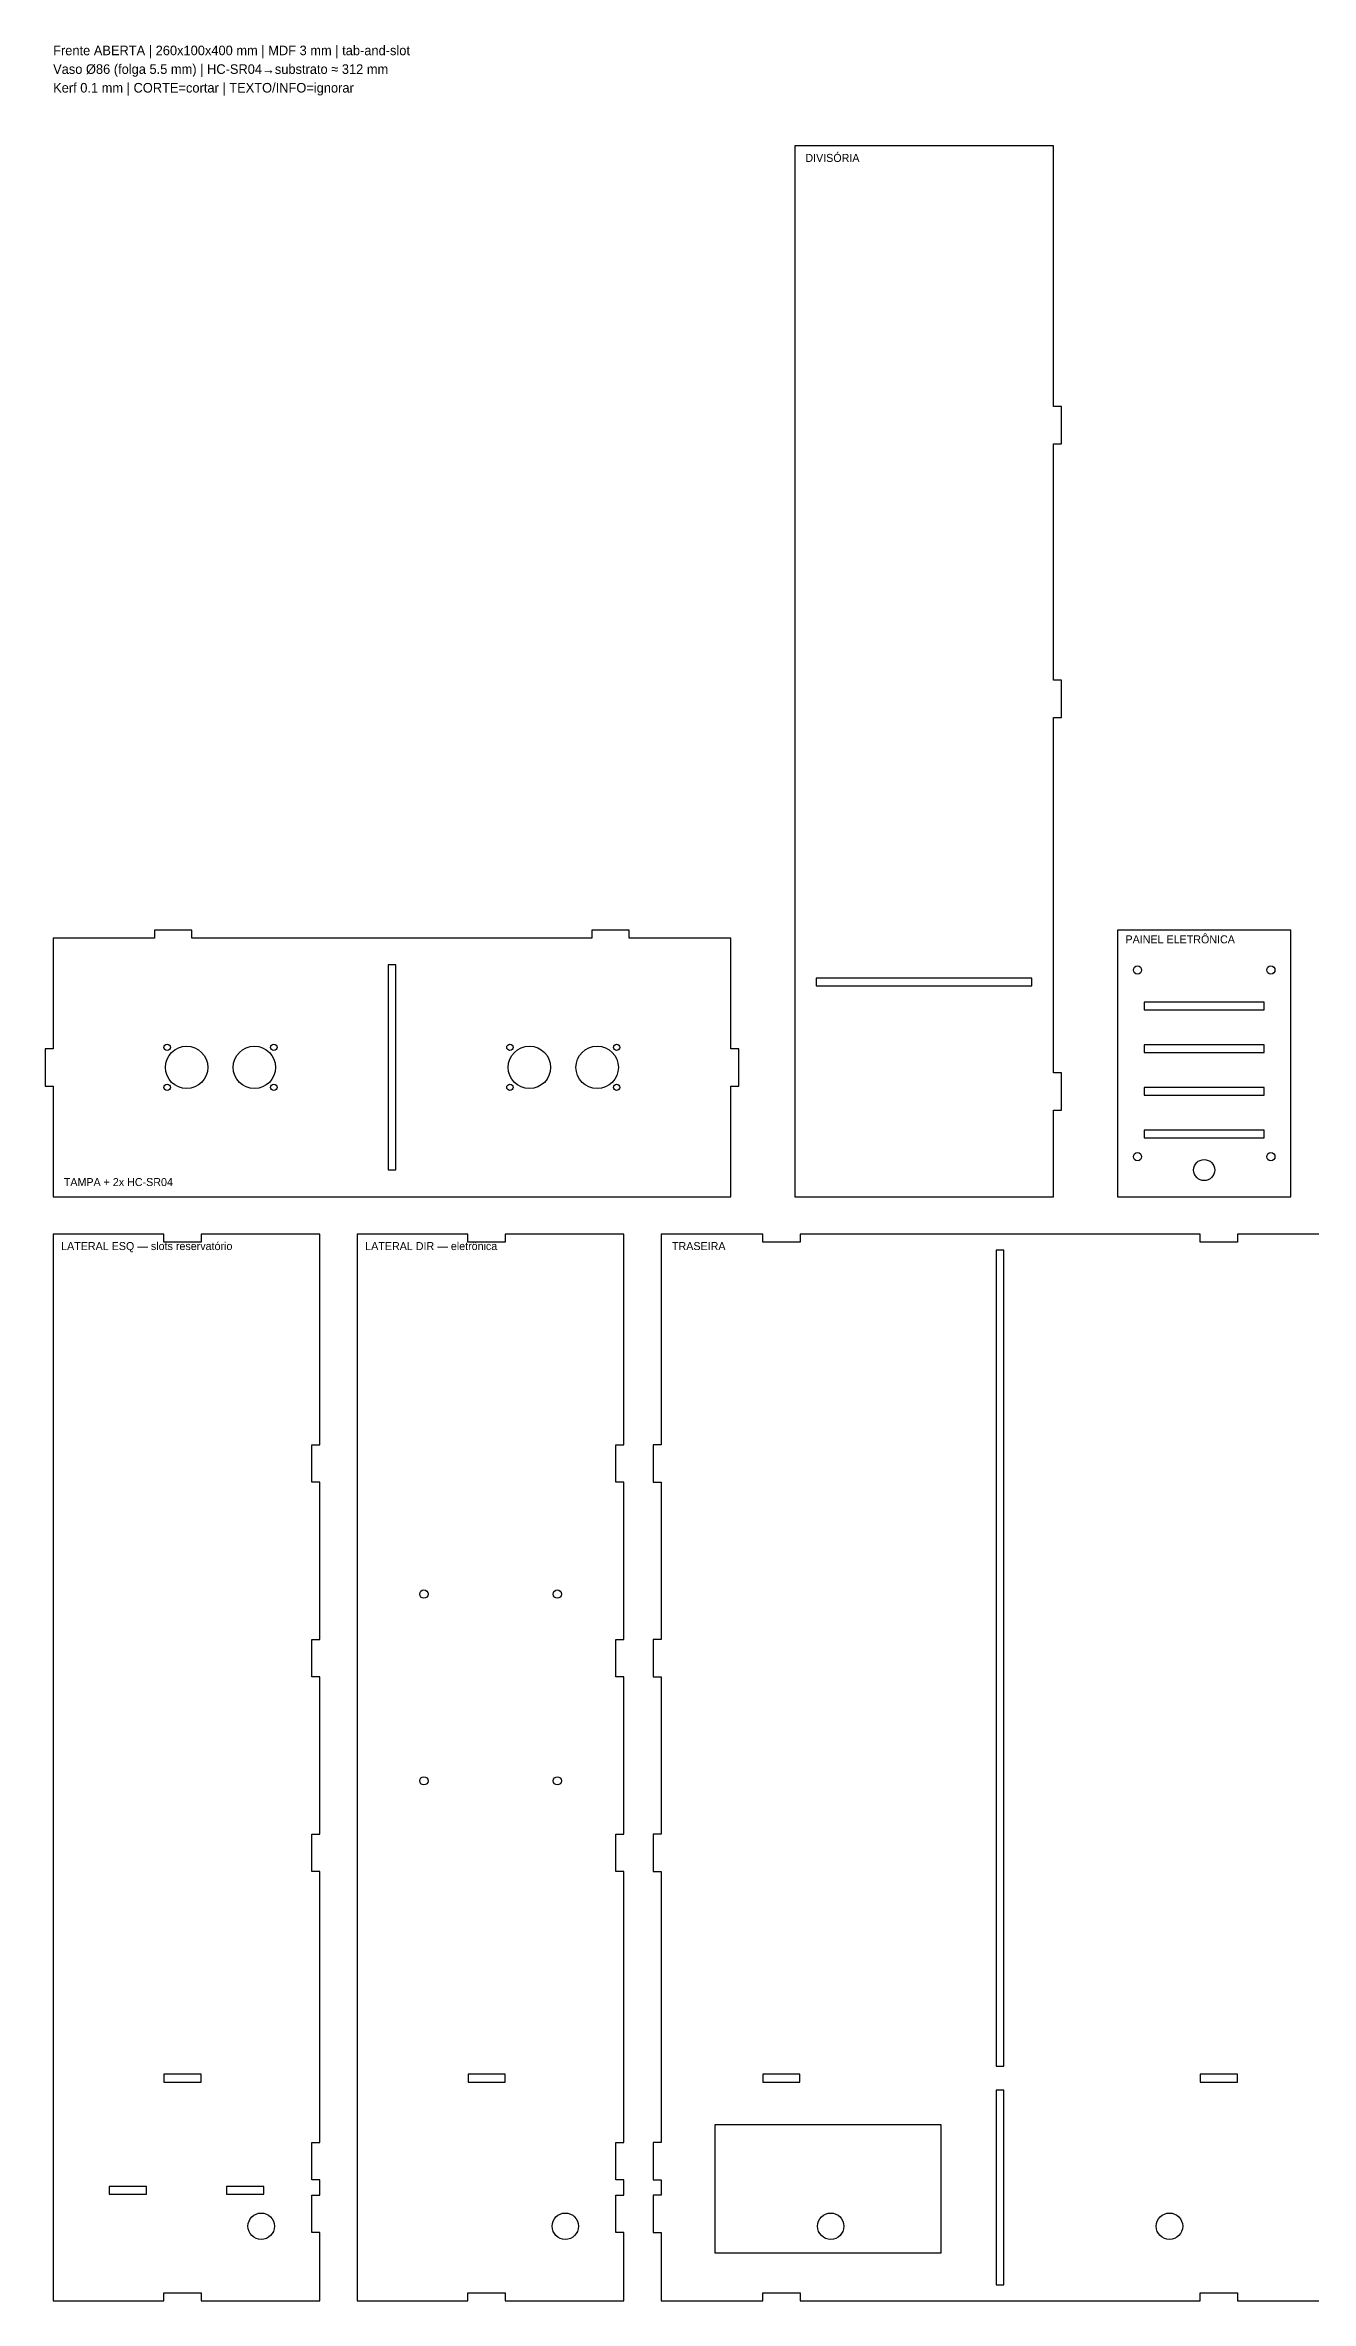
# Model space of a CAD drawing. Header units: millimetres. Extents: x 9 to 1053, y 12 to 858.
# Drawn here: x 9 to 484, y 12 to 858 of the extents above; entities that cross this region are included whole.
import ezdxf

# ---------------------------------------------------------------- set-up
doc = ezdxf.new("R2010")
doc.units = ezdxf.units.MM
for name, color, linetype in [('CORTE', 1, 'Continuous'), ('INFO', 5, 'Continuous'), ('TEXTO', 3, 'Continuous')]:
    doc.layers.add(name, color=color, linetype=linetype)

msp = doc.modelspace()

# ---------------------------------------------------------------- linework, layer by layer
at = {"layer": 'CORTE'}
for points in [[(290, 426), (387, 426), (387, 458.5), (390, 458.5), (390, 472.5), (387, 472.5), (387, 605.67), (390, 605.67), (390, 619.67), (387, 619.67), (387, 708.33), (390, 708.33), (390, 722.33), (387, 722.33), (387, 820), (290, 820), (290, 426)], [(12, 426), (266, 426), (266, 467.5), (269, 467.5), (269, 481.5), (266, 481.5), (266, 523), (228, 523), (228, 526), (214, 526), (214, 523), (64, 523), (64, 526), (50, 526), (50, 523), (12, 523), (12, 481.5), (9, 481.5), (9, 467.5), (12, 467.5), (12, 426)], [(411, 426), (476, 426), (476, 526), (411, 526)], [(137.55, 436.05), (140.45, 436.05), (140.45, 512.95), (137.55, 512.95)], [(298.05, 505.05), (378.95, 505.05), (378.95, 507.95), (298.05, 507.95)], [(421.05, 496.05), (465.95, 496.05), (465.95, 498.95), (421.05, 498.95)], [(421.05, 480.05), (465.95, 480.05), (465.95, 482.95), (421.05, 482.95)], [(421.05, 464.05), (465.95, 464.05), (465.95, 466.95), (421.05, 466.95)], [(421.05, 448.05), (465.95, 448.05), (465.95, 450.95), (421.05, 450.95)], [(12, 12), (53.5, 12), (53.5, 15), (67.5, 15), (67.5, 12), (112, 12), (112, 37.67), (109, 37.67), (109, 51.67), (112, 51.67), (112, 57.33), (109, 57.33), (109, 71.33), (112, 71.33), (112, 173), (109, 173), (109, 187), (112, 187), (112, 246), (109, 246), (109, 260), (112, 260), (112, 319), (109, 319), (109, 333), (112, 333), (112, 412), (67.5, 412), (67.5, 409), (53.5, 409), (53.5, 412), (12, 412), (12, 12)], [(126, 12), (167.5, 12), (167.5, 15), (181.5, 15), (181.5, 12), (226, 12), (226, 37.67), (223, 37.67), (223, 51.67), (226, 51.67), (226, 57.33), (223, 57.33), (223, 71.33), (226, 71.33), (226, 173), (223, 173), (223, 187), (226, 187), (226, 246), (223, 246), (223, 260), (226, 260), (226, 319), (223, 319), (223, 333), (226, 333), (226, 412), (181.5, 412), (181.5, 409), (167.5, 409), (167.5, 412), (126, 412), (126, 12)], [(365.55, 100.05), (368.45, 100.05), (368.45, 405.95), (365.55, 405.95)], [(53.55, 94.05), (67.45, 94.05), (67.45, 96.95), (53.55, 96.95)], [(167.55, 94.05), (181.45, 94.05), (181.45, 96.95), (167.55, 96.95)], [(278.05, 94.05), (291.95, 94.05), (291.95, 96.95), (278.05, 96.95)], [(442.05, 94.05), (455.95, 94.05), (455.95, 96.95), (442.05, 96.95)], [(365.55, 18.05), (368.45, 18.05), (368.45, 90.95), (365.55, 90.95)], [(260.05, 30.05), (344.95, 30.05), (344.95, 77.95), (260.05, 77.95)], [(33.05, 52.05), (46.95, 52.05), (46.95, 54.95), (33.05, 54.95)], [(77.05, 52.05), (90.95, 52.05), (90.95, 54.95), (77.05, 54.95)]]:
    msp.add_lwpolyline(points, close=True, dxfattribs=at)
msp.add_lwpolyline([(494, 412), (456, 412), (456, 409), (442, 409), (442, 412), (292, 412), (292, 409), (278, 409), (278, 412), (240, 412), (240, 333), (237, 333), (237, 319), (240, 319), (240, 260), (237, 260), (237, 246), (240, 246), (240, 187), (237, 187), (237, 173), (240, 173), (240, 71.33), (237, 71.33), (237, 57.33), (240, 57.33), (240, 51.67), (237, 51.67), (237, 37.67), (240, 37.67), (240, 12), (240, 12), (278, 12), (278, 15), (292, 15), (292, 12), (442, 12), (442, 15), (456, 15), (456, 12), (494, 12)], dxfattribs=at)
for centre, radius in [((418.5, 511), 1.55), ((468.5, 511), 1.55), ((54.75, 482), 1.2), ((62.05, 474.5), 7.95), ((87.45, 474.5), 7.95), ((94.75, 482), 1.2), ((183.25, 482), 1.2), ((190.55, 474.5), 7.95), ((215.95, 474.5), 7.95), ((223.25, 482), 1.2), ((54.75, 467), 1.2), ((94.75, 467), 1.2), ((183.25, 467), 1.2), ((223.25, 467), 1.2), ((418.5, 441), 1.55), ((443.5, 436), 3.95), ((468.5, 441), 1.55), ((151, 277), 1.55), ((201, 277), 1.55), ((151, 207), 1.55), ((201, 207), 1.55), ((90, 40), 4.95), ((204, 40), 4.95), ((303.5, 40), 4.95), ((430.5, 40), 4.95)]:
    msp.add_circle(centre, radius, dxfattribs=at)

# ---------------------------------------------------------------- texts
at = {"layer": 'INFO'}
for s, p in [('Frente ABERTA | 260x100x400 mm | MDF 3 mm | tab-and-slot', (12, 854)), ('Vaso Ø86 (folga 5.5 mm) | HC-SR04→substrato ≈ 312 mm', (12, 847)), ('Kerf 0.1 mm | CORTE=cortar | TEXTO/INFO=ignorar', (12, 840))]:
    msp.add_text(s, height=3.6, dxfattribs=at).set_placement(p)
at = {"layer": 'TEXTO'}
for s, p in [('DIVISÓRIA', (294, 814)), ('PAINEL ELETRÔNICA', (414, 521)), ('TAMPA + 2x HC-SR04', (16, 430)), ('LATERAL ESQ — slots reservatório', (15, 406)), ('LATERAL DIR — eletrônica', (129, 406)), ('TRASEIRA', (244, 406))]:
    msp.add_text(s, height=3, dxfattribs=at).set_placement(p)

doc.saveas('drawing.dxf')
